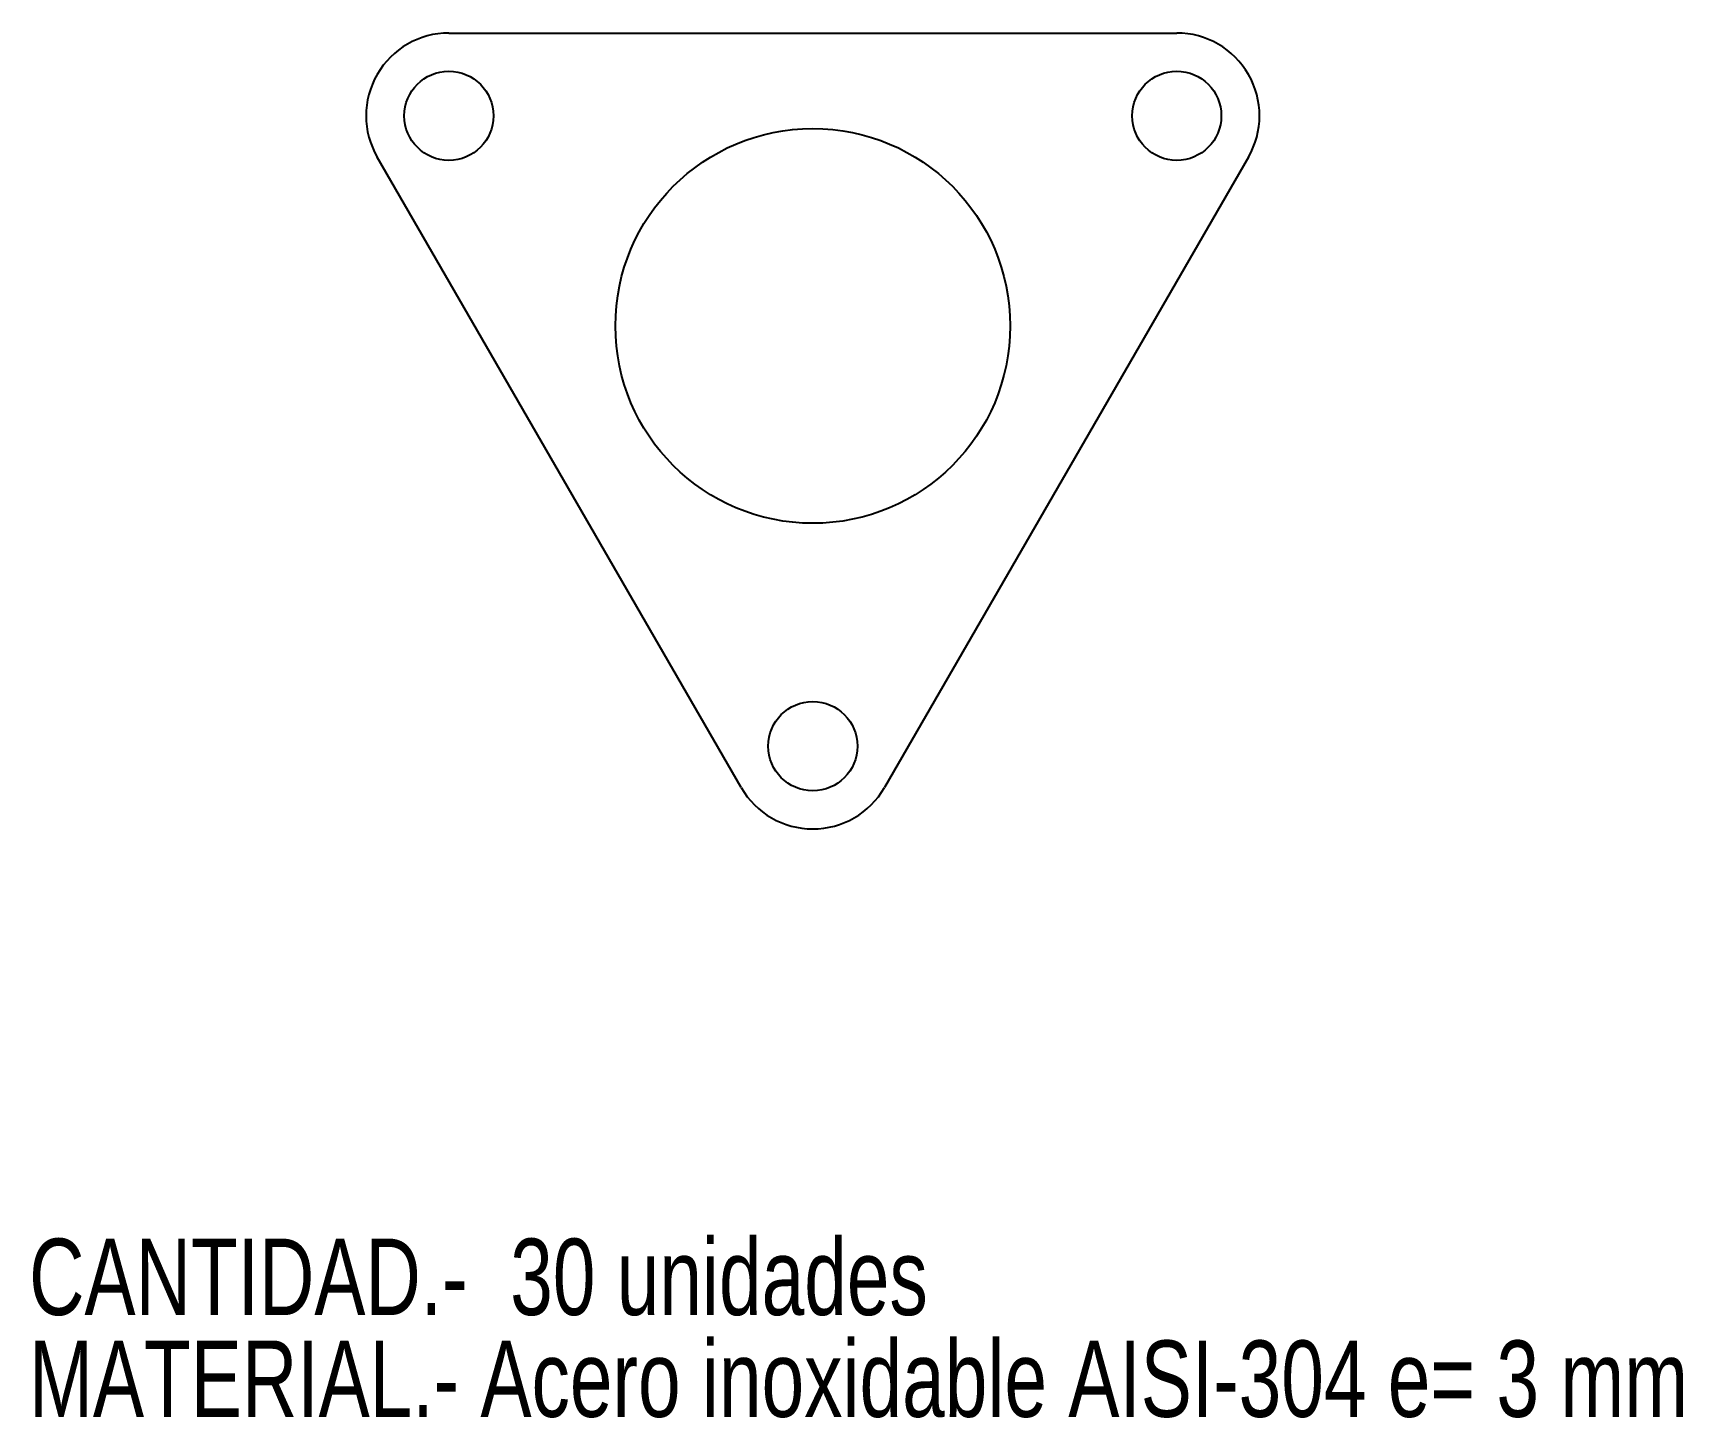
# Model space of a CAD drawing. Header units: millimetres. Extents: x -30.6 to 34.2, y -42.9 to 11.5.
import ezdxf

# ---------------------------------------------------------------- set-up
doc = ezdxf.new("R2010")
doc.units = ezdxf.units.MM
doc.layers.add('ACABADOS', color=7, linetype='Continuous')
doc.styles.add('SLDTEXTSTYLE0', font='TXT', dxfattribs={"width": 0.75})

# ---------------------------------------------------------------- blocks, each defined once
blk = doc.blocks.new('SW_NOTE_0')
at = {"layer": 'ACABADOS', "color": 0, "char_height": 3, "attachment_point": 1, "style": 'SLDTEXTSTYLE0'}
for s, insert in [('CANTIDAD.-  30 unidades', (0, 3.867)), ('MATERIAL.- Acero inoxidable AISI-304 e= 3 mm', (0, -0.133))]:
    blk.add_mtext(s, dxfattribs=dict(at, insert=insert))

msp = doc.modelspace()

# ---------------------------------------------------------------- linework, layer by layer
for p, q in [((-14.289, 11.5), (14.289, 11.5)), ((-2.815, -18.125), (-17.104, 6.625)), ((17.104, 6.625), (2.815, -18.125))]:
    msp.add_line(p, q)
for centre, radius in [((-14.289, 8.25), 1.75), ((14.289, 8.25), 1.75), ((0, 0), 7.75), ((0, -16.5), 1.75)]:
    msp.add_circle(centre, radius)
for centre, start, end in [((-14.289, 8.25), 90, 210), ((14.289, 8.25), 330, 90), ((0, -16.5), 210, 330)]:
    msp.add_arc(centre, 3.25, start, end)

# ---------------------------------------------------------------- block references
msp.add_blockref('SW_NOTE_0', (-30.77, -39.701))

doc.saveas('drawing.dxf')
